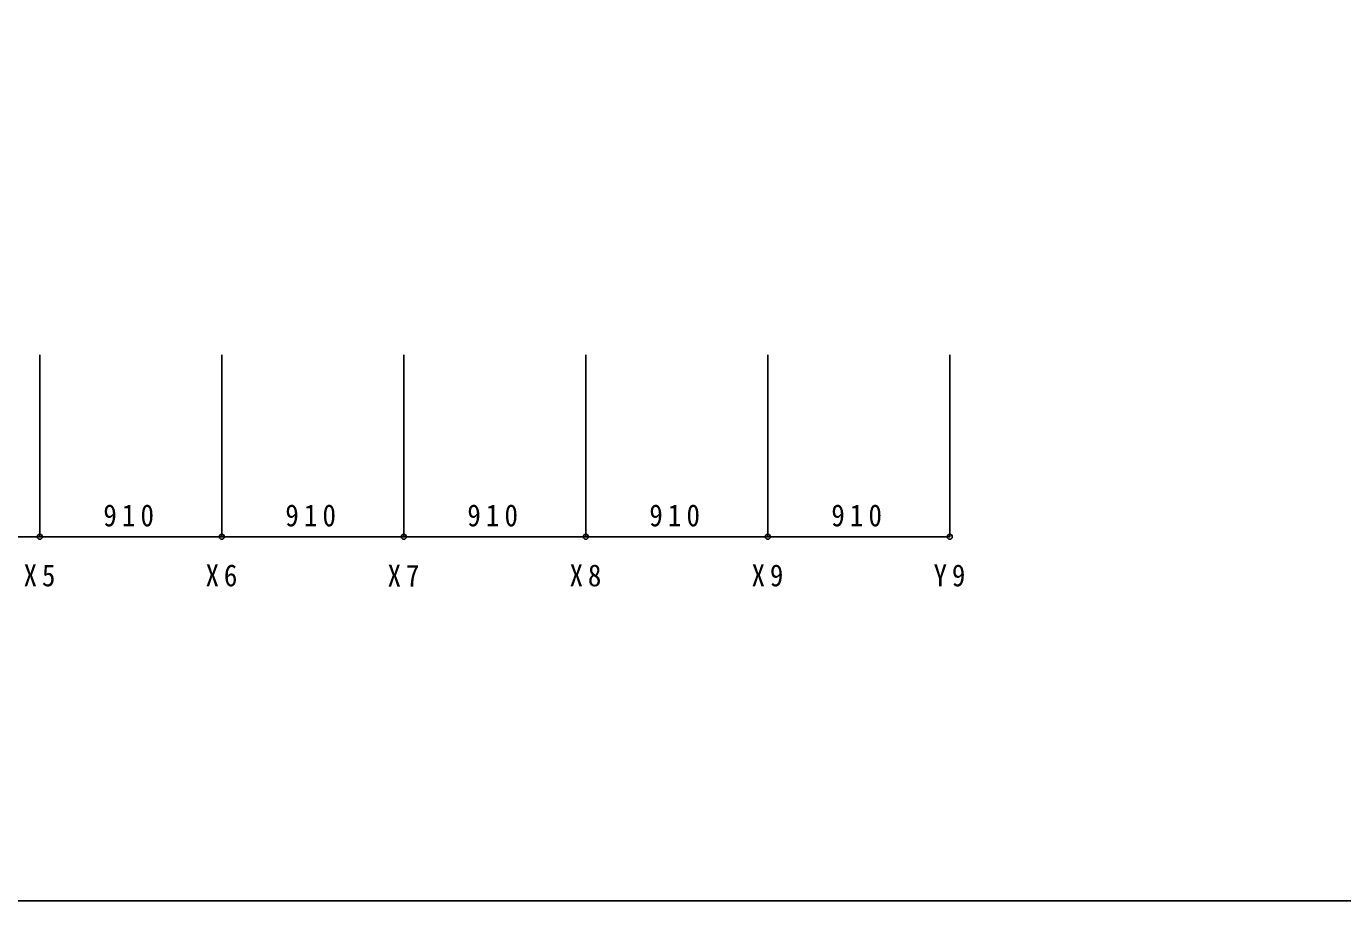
# Model space of a CAD drawing. Units: millimetres at full size, sheet at 1:50. Extents: x -14850 to 14850, y -10500 to 10500.
# Drawn here: x -6728 to -146, y -10500 to -6128 of the extents above; entities that cross this region are included whole.
import ezdxf

# ---------------------------------------------------------------- set-up
doc = ezdxf.new("R2010")
doc.units = ezdxf.units.MM
doc.header["$LTSCALE"] = 50
doc.header["$PDMODE"] = 32
doc.header["$PDSIZE"] = 25
for name, color, linetype in [('1-A_AXIS', 7, 'Continuous'), ('1-D_PAPER-1', 4, 'Continuous'), ('2-A_AXIS', 7, 'Continuous'), ('2-D_PAPER-2', 4, 'Continuous')]:
    doc.layers.add(name, color=color, linetype=linetype)
doc.styles.add('ＭＳ ゴシック', font='')
doc.styles.get('ＭＳ ゴシック').set_extended_font_data('MS Gothic')

msp = doc.modelspace()

# ---------------------------------------------------------------- linework, layer by layer
at = {"layer": '1-A_AXIS', "color": 4}
for p, q in [((-6660, -8680), (-6660, -7770)), ((-5750, -8680), (-5750, -7770)), ((-4840, -8680), (-4840, -7770)), ((-3930, -8680), (-3930, -7770)), ((-3020, -8680), (-3020, -7770)), ((-2110, -8680), (-2110, -7770)), ((-7570, -8680), (-6660, -8680)), ((-6660, -8680), (-5750, -8680)), ((-5750, -8680), (-4840, -8680)), ((-4840, -8680), (-3930, -8680)), ((-3930, -8680), (-3020, -8680)), ((-3020, -8680), (-2110, -8680))]:
    msp.add_line(p, q, dxfattribs=at)
at = {"layer": '1-A_AXIS'}
for p in [(-6660, -8680), (-5750, -8680), (-4840, -8680), (-3930, -8680), (-3020, -8680), (-2110, -8680)]:
    msp.add_point(p, dxfattribs=at)
at = {"layer": '1-D_PAPER-1'}
msp.add_lwpolyline([(-14850, -10500), (14850, -10500), (14850, 10500), (-14850, 10500)], close=True, dxfattribs=at)
at = {"layer": '2-A_AXIS', "color": 4}
for p, q in [((-6660, -8680), (-6660, -7770)), ((-5750, -8680), (-5750, -7770)), ((-4840, -8680), (-4840, -7770)), ((-3930, -8680), (-3930, -7770)), ((-3020, -8680), (-3020, -7770)), ((-2110, -8680), (-2110, -7770)), ((-7570, -8680), (-6660, -8680)), ((-6660, -8680), (-5750, -8680)), ((-5750, -8680), (-4840, -8680)), ((-4840, -8680), (-3930, -8680)), ((-3930, -8680), (-3020, -8680)), ((-3020, -8680), (-2110, -8680))]:
    msp.add_line(p, q, dxfattribs=at)
at = {"layer": '2-A_AXIS'}
for p in [(-6660, -8680), (-5750, -8680), (-4840, -8680), (-3930, -8680), (-3020, -8680), (-2110, -8680)]:
    msp.add_point(p, dxfattribs=at)
at = {"layer": '2-D_PAPER-2'}
msp.add_lwpolyline([(-14850, -10500), (14850, -10500), (14850, 10500), (-14850, 10500)], close=True, dxfattribs=at)

# ---------------------------------------------------------------- texts
at = {"layer": '1-A_AXIS', "char_height": 110, "attachment_point": 7, "style": 'ＭＳ ゴシック'}
for s, insert in [('\\T1.38;\\W0.9;910', (-6342.5, -8630)), ('\\T1.38;\\W0.9;910', (-5432.5, -8630)), ('\\T1.38;\\W0.9;910', (-4522.5, -8630)), ('\\T1.38;\\W0.9;910', (-3612.5, -8630)), ('\\T1.38;\\W0.9;910', (-2702.5, -8630)), ('\\T1.36;\\W0.9;X5', (-6741.2, -8930)), ('\\T1.36;\\W0.9;X6', (-5831.2, -8930)), ('\\T1.36;\\W0.9;X8', (-4011.2, -8930)), ('\\T1.36;\\W0.9;X9', (-3101.2, -8930)), ('\\T1.36;\\W0.9;Y9', (-2191.2, -8930)), ('\\T1.36;\\W0.9;X7', (-4921.2, -8930))]:
    msp.add_mtext(s, dxfattribs=dict(at, insert=insert))
at = {"layer": '2-A_AXIS', "char_height": 110, "attachment_point": 7, "style": 'ＭＳ ゴシック'}
for s, insert in [('\\T1.38;\\W0.9;910', (-6342.5, -8630)), ('\\T1.38;\\W0.9;910', (-5432.5, -8630)), ('\\T1.38;\\W0.9;910', (-4522.5, -8630)), ('\\T1.38;\\W0.9;910', (-3612.5, -8630)), ('\\T1.38;\\W0.9;910', (-2702.5, -8630)), ('\\T1.36;\\W0.9;X5', (-6741.2, -8930)), ('\\T1.36;\\W0.9;X6', (-5831.2, -8930)), ('\\T1.36;\\W0.9;X8', (-4011.2, -8930)), ('\\T1.36;\\W0.9;X9', (-3101.2, -8930)), ('\\T1.36;\\W0.9;Y9', (-2191.2, -8930)), ('\\T1.36;\\W0.9;X7', (-4921.2, -8930))]:
    msp.add_mtext(s, dxfattribs=dict(at, insert=insert))

doc.saveas('drawing.dxf')
